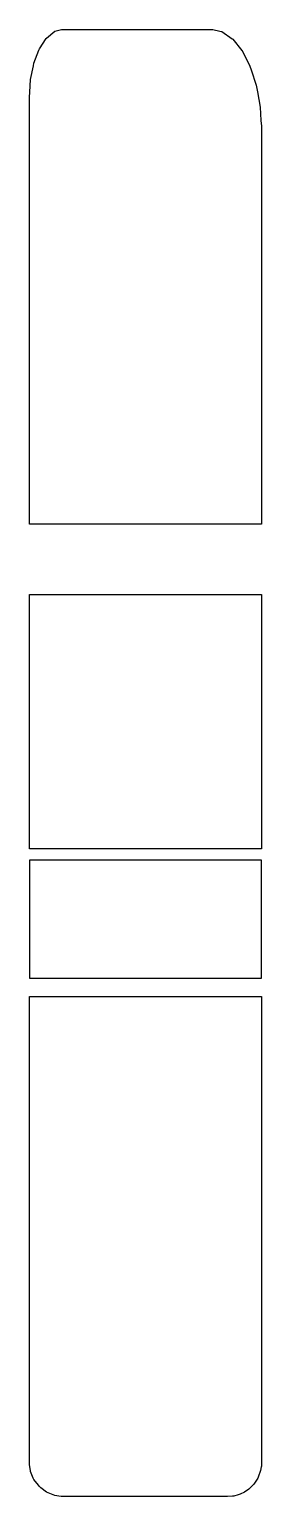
# Model space of a CAD drawing. Header units: metres. Extents: x 2.4 to 16, y -16 to 70.1.
import ezdxf

# ---------------------------------------------------------------- set-up
doc = ezdxf.new("R2010")
doc.units = ezdxf.units.M

msp = doc.modelspace()

# ---------------------------------------------------------------- linework, layer by layer
for p, q in [((3.4, 69.567), (3.881, 69.966)), ((3.881, 69.966), (3.882, 69.966)), ((3.882, 69.967), (4.286, 70.062)), ((3.882, 69.966), (3.882, 69.967)), ((4.286, 70.062), (4.4, 70.077)), ((4.4, 70.077), (11.392, 70.077)), ((11.392, 70.077), (13, 70.077)), ((13, 70.077), (13.141, 70.067)), ((13.141, 70.067), (13.548, 69.979)), ((13.548, 69.979), (13.667, 69.953)), ((13.667, 69.953), (13.668, 69.952)), ((13.668, 69.952), (14.283, 69.523)), ((2.957, 68.857), (2.986, 68.931)), ((2.986, 68.931), (3.386, 69.545)), ((3.386, 69.545), (3.4, 69.567)), ((14.283, 69.523), (14.309, 69.501)), ((14.309, 69.501), (14.837, 68.84)), ((2.635, 67.945), (2.668, 68.103)), ((2.668, 68.103), (2.957, 68.857)), ((14.837, 68.84), (14.895, 68.75)), ((14.895, 68.75), (15.309, 67.925)), ((2.468, 67.138), (2.635, 67.945)), ((15.309, 67.925), (15.39, 67.712)), ((15.39, 67.712), (15.677, 66.805)), ((2.4, 66.103), (2.42, 66.401)), ((2.42, 66.401), (2.468, 67.138)), ((15.677, 66.805), (15.757, 66.417)), ((15.757, 66.417), (15.915, 65.513)), ((2.4, 64.391), (2.4, 66.103)), ((15.915, 65.513), (15.959, 64.733)), ((15.959, 64.733), (15.985, 64.39)), ((2.4, 52.121), (2.4, 64.391)), ((15.985, 64.39), (16, 64.103)), ((16, 64.103), (16, 62.491)), ((16, 64.103), (16, 64.103)), ((16, 62.491), (16, 56.178)), ((16, 56.178), (16, 49.102)), ((2.4, 49.102), (2.4, 52.121)), ((2.4, 47.931), (2.4, 49.102)), ((16, 49.102), (16, 47.931)), ((2.4, 45.591), (2.4, 47.931)), ((16, 47.931), (16, 45.591)), ((2.4, 43.527), (2.4, 45.591)), ((16, 45.591), (16, 41.05)), ((2.4, 41.05), (2.4, 43.527)), ((9.53, 41.05), (2.4, 41.05)), ((16, 41.05), (9.53, 41.05)), ((2.4, 34.912), (2.4, 36.93)), ((2.4, 36.93), (8.87, 36.93)), ((8.87, 36.93), (16, 36.93)), ((16, 36.93), (16, 32.39)), ((2.4, 32.39), (2.4, 34.912)), ((2.4, 30.957), (2.4, 32.39)), ((16, 32.39), (16, 30.002)), ((16, 32.39), (16, 32.39)), ((2.4, 30.002), (2.4, 30.957)), ((2.4, 26.364), (2.4, 30.002)), ((16, 30.002), (16, 21.998)), ((2.4, 21.998), (2.4, 26.364)), ((14.97, 21.998), (2.4, 21.998)), ((16, 21.998), (14.97, 21.998)), ((3.43, 21.342), (2.4, 21.342)), ((2.4, 21.342), (2.4, 17.784)), ((16, 21.342), (3.43, 21.342)), ((16, 18.718), (16, 21.342)), ((16, 14.414), (16, 18.718)), ((2.4, 17.784), (2.4, 14.414)), ((2.4, 14.414), (4.09, 14.414)), ((4.09, 14.414), (16, 14.414)), ((16, 14.414), (16, 14.414)), ((2.4, 10.304), (2.4, 13.338)), ((2.4, 13.338), (14.31, 13.338)), ((14.31, 13.338), (16, 13.338)), ((16, 13.338), (16, 11.572)), ((16, 11.572), (16, 7.539)), ((2.4, 9.166), (2.4, 10.304)), ((2.4, 5.732), (2.4, 9.166)), ((16, 7.539), (16, 7.064)), ((16, 7.064), (16, -11.942)), ((2.4, 5.557), (2.4, 5.732)), ((2.4, 2.566), (2.4, 5.557)), ((2.4, 2.386), (2.4, 2.566)), ((2.4, 2.22), (2.4, 2.386)), ((2.4, 2.083), (2.4, 2.22)), ((2.4, -8.61), (2.4, 2.083)), ((2.4, -8.918), (2.4, -8.61)), ((2.4, -9.194), (2.4, -8.918)), ((2.4, -13.983), (2.4, -9.194)), ((16, -11.942), (16, -12.908)), ((16, -12.908), (16, -12.963)), ((16, -12.963), (16, -13.023)), ((16, -13.023), (16, -13.084)), ((16, -13.084), (16, -13.24)), ((16, -13.084), (16, -13.084)), ((16, -13.24), (16, -13.388)), ((16, -13.388), (16, -13.447)), ((16, -13.447), (16, -13.588)), ((16, -13.588), (16, -13.642)), ((16, -13.642), (16, -13.687)), ((16, -13.687), (16, -14)), ((2.4, -14), (2.4, -13.983)), ((2.409, -14.143), (2.4, -14)), ((2.462, -14.468), (2.409, -14.143)), ((2.468, -14.518), (2.462, -14.468)), ((2.629, -14.907), (2.468, -14.518)), ((15.943, -14.473), (15.804, -14.855)), ((15.981, -14.259), (15.943, -14.473)), ((15.984, -14.246), (15.981, -14.259)), ((15.986, -14.228), (15.984, -14.246)), ((16, -14), (15.986, -14.228)), ((2.668, -15), (2.629, -14.907)), ((2.924, -15.334), (2.668, -15)), ((2.986, -15.414), (2.924, -15.334)), ((3.066, -15.476), (2.986, -15.414)), ((3.401, -15.733), (3.066, -15.476)), ((15.543, -15.27), (15.318, -15.503)), ((15.586, -15.215), (15.543, -15.27)), ((15.782, -14.907), (15.586, -15.215)), ((15.804, -14.855), (15.782, -14.907)), ((3.495, -15.772), (3.401, -15.733)), ((3.882, -15.932), (3.495, -15.772)), ((4.117, -15.963), (3.882, -15.932)), ((4.264, -15.987), (4.117, -15.963)), ((4.4, -16), (4.264, -15.987)), ((12.723, -16), (4.4, -16)), ((14, -16), (12.723, -16)), ((14.292, -15.975), (14, -16)), ((14.377, -15.962), (14.292, -15.975)), ((14.637, -15.895), (14.377, -15.962)), ((14.741, -15.852), (14.637, -15.895)), ((14.998, -15.733), (14.741, -15.852)), ((15.252, -15.554), (14.998, -15.733)), ((15.318, -15.503), (15.252, -15.554))]:
    msp.add_line(p, q)

doc.saveas('drawing.dxf')
